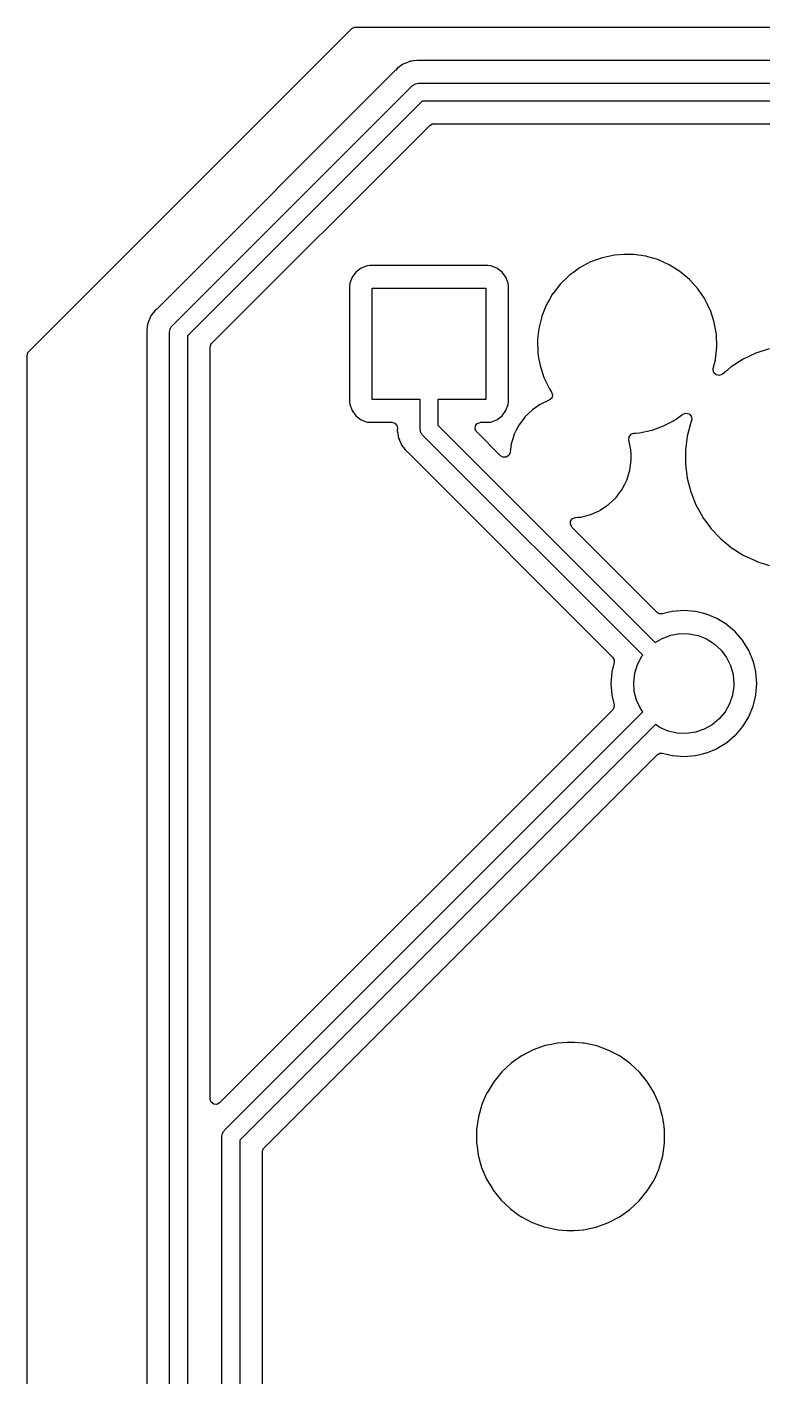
# Model space of a CAD drawing. Extents: x 3.12 to 9.98, y -5.38 to -1.32.
# Drawn here: x 3.12 to 3.77, y -2.613 to -1.42 of the extents above; entities that cross this region are included whole.
import ezdxf

# ---------------------------------------------------------------- set-up
doc = ezdxf.new("R2010")
doc.units = 0
doc.header["$MEASUREMENT"] = 0
doc.layers.add('BLACK', color=7, linetype='CONTINUOUS')

msp = doc.modelspace()

# ---------------------------------------------------------------- linework, layer by layer
at = {"layer": 'BLACK', "linetype": 'CONTINUOUS'}
for p, q in [((3.12147, -1.70684), (3.40684, -1.42147)), ((3.40684, -1.42147), (3.40929, -1.42013)), ((3.40929, -1.42013), (3.41035, -1.42002)), ((3.41035, -1.42002), (5.6972, -1.42002)), ((3.4511, -1.45354), (3.44935, -1.45489)), ((3.45134, -1.45336), (3.4511, -1.45354)), ((3.4511, -1.45354), (3.4511, -1.45354)), ((3.45162, -1.45324), (3.45134, -1.45336)), ((3.45171, -1.45319), (3.45162, -1.45324)), ((3.45229, -1.45287), (3.45171, -1.45319)), ((3.45238, -1.45282), (3.45229, -1.45287)), ((3.45263, -1.45265), (3.45238, -1.45282)), ((3.45291, -1.45254), (3.45263, -1.45265)), ((3.45466, -1.45188), (3.45291, -1.45254)), ((3.45291, -1.45254), (3.45291, -1.45254)), ((3.45498, -1.45176), (3.45466, -1.45188)), ((3.45522, -1.45166), (3.45498, -1.45176)), ((3.45752, -1.45065), (3.45522, -1.45166)), ((3.45782, -1.4506), (3.45752, -1.45065)), ((3.45792, -1.45057), (3.45782, -1.4506)), ((3.45856, -1.45039), (3.45792, -1.45057)), ((3.45866, -1.45037), (3.45856, -1.45039)), ((3.45894, -1.45026), (3.45866, -1.45037)), ((3.46144, -1.44996), (3.45894, -1.45026)), ((3.4617, -1.44992), (3.46144, -1.44996)), ((3.46417, -1.44949), (3.4617, -1.44992)), ((3.46447, -1.44951), (3.46417, -1.44949)), ((3.46645, -1.44964), (3.46447, -1.44951)), ((3.46447, -1.44951), (3.46447, -1.44951)), ((3.46678, -1.44965), (3.46645, -1.44964)), ((4.15158, -1.44965), (3.46678, -1.44965)), ((3.44524, -1.45851), (3.23482, -1.66892)), ((3.44543, -1.4583), (3.44524, -1.45851)), ((3.44706, -1.45647), (3.44543, -1.4583)), ((3.44914, -1.45505), (3.44706, -1.45647)), ((3.44935, -1.45489), (3.44914, -1.45505)), ((3.24817, -1.68388), (3.46009, -1.47197)), ((3.46009, -1.47197), (3.4612, -1.47127)), ((3.4612, -1.47127), (3.46223, -1.47045)), ((3.46223, -1.47045), (3.46267, -1.47035)), ((3.46267, -1.47035), (3.46306, -1.47011)), ((3.46306, -1.47011), (3.46436, -1.46997)), ((3.46436, -1.46997), (3.46564, -1.46967)), ((3.46564, -1.46967), (4.15256, -1.46967)), ((3.46891, -1.48542), (3.26162, -1.69271)), ((4.14929, -1.48542), (3.46891, -1.48542)), ((3.28309, -1.69955), (3.47575, -1.50689)), ((3.47575, -1.50689), (3.4782, -1.50556)), ((3.4782, -1.50556), (3.47925, -1.50544)), ((3.47925, -1.50544), (4.13894, -1.50544)), ((3.63897, -1.6215), (3.62815, -1.6238)), ((3.63914, -1.62149), (3.63897, -1.6215)), ((3.64715, -1.62093), (3.63914, -1.62149)), ((3.63914, -1.62149), (3.63914, -1.62149)), ((3.64724, -1.62093), (3.64715, -1.62093)), ((3.64715, -1.62093), (3.64715, -1.62093)), ((3.65553, -1.62093), (3.64724, -1.62093)), ((3.66226, -1.62187), (3.65553, -1.62093)), ((3.41509, -1.63305), (3.4105, -1.63649)), ((3.42046, -1.63103), (3.41509, -1.63305)), ((3.42291, -1.63077), (3.42046, -1.63103)), ((3.52709, -1.63077), (3.42291, -1.63077)), ((3.52954, -1.63103), (3.52709, -1.63077)), ((3.53491, -1.63305), (3.52954, -1.63103)), ((3.5395, -1.63649), (3.53491, -1.63305)), ((3.60785, -1.63288), (3.6025, -1.63677)), ((3.60799, -1.63278), (3.60785, -1.63288)), ((3.60785, -1.63288), (3.60785, -1.63288)), ((3.61776, -1.62759), (3.60799, -1.63278)), ((3.61792, -1.62753), (3.61776, -1.62759)), ((3.62799, -1.62386), (3.61792, -1.62753)), ((3.61792, -1.62753), (3.61792, -1.62753)), ((3.62815, -1.6238), (3.62799, -1.62386)), ((3.62799, -1.62386), (3.62799, -1.62386)), ((3.66631, -1.62244), (3.66226, -1.62187)), ((3.66648, -1.62246), (3.66631, -1.62244)), ((3.66631, -1.62244), (3.66631, -1.62244)), ((3.66665, -1.62251), (3.66648, -1.62246)), ((3.66828, -1.62298), (3.66665, -1.62251)), ((3.66665, -1.62251), (3.66665, -1.62251)), ((3.67711, -1.62551), (3.66828, -1.62298)), ((3.68721, -1.63001), (3.67711, -1.62551)), ((3.69659, -1.63587), (3.68721, -1.63001)), ((3.40706, -1.64107), (3.40505, -1.64644)), ((3.4105, -1.63649), (3.40706, -1.64107)), ((3.54294, -1.64107), (3.5395, -1.63649)), ((3.54495, -1.64644), (3.54294, -1.64107)), ((3.59748, -1.64079), (3.59109, -1.64696)), ((3.59892, -1.6394), (3.59748, -1.64079)), ((3.59905, -1.63928), (3.59892, -1.6394)), ((3.59892, -1.6394), (3.59892, -1.6394)), ((3.6025, -1.63677), (3.59905, -1.63928)), ((3.70506, -1.64298), (3.69659, -1.63587)), ((3.71246, -1.6512), (3.70506, -1.64298)), ((3.40505, -1.64644), (3.40478, -1.64889)), ((3.40478, -1.64889), (3.40478, -1.75111)), ((3.4248, -1.74921), (3.4248, -1.65079)), ((3.4248, -1.65079), (3.5252, -1.65079)), ((3.5252, -1.65079), (3.5252, -1.74921)), ((3.54522, -1.64889), (3.54495, -1.64644)), ((3.54522, -1.75111), (3.54522, -1.64889)), ((3.5842, -1.65582), (3.58131, -1.66082)), ((3.58428, -1.65567), (3.5842, -1.65582)), ((3.5842, -1.65582), (3.5842, -1.65582)), ((3.59109, -1.64696), (3.58428, -1.65567)), ((3.71539, -1.65554), (3.71246, -1.6512)), ((3.71855, -1.66022), (3.71539, -1.65554)), ((3.23458, -1.66915), (3.23286, -1.67065)), ((3.23482, -1.66892), (3.23458, -1.66915)), ((3.57875, -1.66525), (3.57461, -1.6755)), ((3.58131, -1.66082), (3.57875, -1.66525)), ((3.71865, -1.66037), (3.71855, -1.66022)), ((3.71855, -1.66022), (3.71855, -1.66022)), ((3.72096, -1.6651), (3.71865, -1.66037)), ((3.72338, -1.67006), (3.72096, -1.6651)), ((3.22684, -1.68144), (3.22666, -1.68208)), ((3.22687, -1.68134), (3.22684, -1.68144)), ((3.22693, -1.68105), (3.22687, -1.68134)), ((3.22796, -1.67876), (3.22693, -1.68105)), ((3.22806, -1.67852), (3.22796, -1.67876)), ((3.22887, -1.67645), (3.22806, -1.67852)), ((3.22898, -1.67617), (3.22887, -1.67645)), ((3.22887, -1.67645), (3.22887, -1.67645)), ((3.22915, -1.67593), (3.22898, -1.67617)), ((3.2292, -1.67584), (3.22915, -1.67593)), ((3.22953, -1.67526), (3.2292, -1.67584)), ((3.22958, -1.67517), (3.22953, -1.67526)), ((3.22971, -1.6749), (3.22958, -1.67517)), ((3.23126, -1.67292), (3.22971, -1.6749)), ((3.23141, -1.67271), (3.23126, -1.67292)), ((3.23168, -1.67233), (3.23141, -1.67271)), ((3.23286, -1.67065), (3.23168, -1.67233)), ((3.57457, -1.67567), (3.57219, -1.68521)), ((3.57461, -1.6755), (3.57457, -1.67567)), ((3.57457, -1.67567), (3.57457, -1.67567)), ((3.7235, -1.67031), (3.72338, -1.67006)), ((3.72691, -1.68082), (3.7235, -1.67031)), ((3.72694, -1.68099), (3.72691, -1.68082)), ((3.7285, -1.68985), (3.72694, -1.68099)), ((3.22616, -1.68521), (3.2257, -1.68769)), ((3.2257, -1.68769), (3.22572, -1.68799)), ((3.22572, -1.68799), (3.22572, -1.68799)), ((3.22572, -1.68799), (3.22584, -1.69014)), ((3.22584, -1.69014), (3.22585, -1.69042)), ((3.22585, -1.69042), (3.22585, -3.3526)), ((3.2262, -1.68496), (3.22616, -1.68521)), ((3.22649, -1.68276), (3.2262, -1.68496)), ((3.22653, -1.68246), (3.22649, -1.68276)), ((3.22649, -1.68276), (3.22649, -1.68276)), ((3.22663, -1.68219), (3.22653, -1.68246)), ((3.22666, -1.68208), (3.22663, -1.68219)), ((3.24587, -1.68944), (3.24616, -1.68816)), ((3.24587, -3.35374), (3.24587, -1.68944)), ((3.24616, -1.68816), (3.24631, -1.68685)), ((3.24631, -1.68685), (3.24655, -1.68647)), ((3.24655, -1.68647), (3.24665, -1.68602)), ((3.24665, -1.68602), (3.24747, -1.685)), ((3.24747, -1.685), (3.24817, -1.68388)), ((3.26162, -1.69271), (3.26162, -3.35048)), ((3.57192, -1.68641), (3.57095, -1.69566)), ((3.57194, -1.68624), (3.57192, -1.68641)), ((3.57192, -1.68641), (3.57192, -1.68641)), ((3.57219, -1.68521), (3.57194, -1.68624)), ((3.72883, -1.69171), (3.7285, -1.68985)), ((3.72884, -1.69189), (3.72883, -1.69171)), ((3.7292, -1.70224), (3.72884, -1.69189)), ((3.72884, -1.69189), (3.72884, -1.69189)), ((3.28164, -1.70306), (3.28242, -1.70038)), ((3.28164, -2.36694), (3.28164, -1.70306)), ((3.28242, -1.70038), (3.28309, -1.69955)), ((3.57095, -1.69566), (3.57078, -1.69723)), ((3.57078, -1.69723), (3.57079, -1.69741)), ((3.57079, -1.69741), (3.57079, -1.69741)), ((3.57079, -1.69741), (3.57114, -1.70767)), ((3.7281, -1.71343), (3.7292, -1.70294)), ((3.72922, -1.70277), (3.7292, -1.70224)), ((3.7292, -1.70294), (3.72922, -1.70277)), ((3.7292, -1.70294), (3.7292, -1.70294)), ((3.77545, -1.70439), (3.76366, -1.70822)), ((3.12002, -1.71035), (3.12081, -1.70767)), ((3.12002, -5.08965), (3.12002, -1.71035)), ((3.12081, -1.70767), (3.12147, -1.70684)), ((3.57114, -1.70767), (3.57117, -1.70829)), ((3.57117, -1.70829), (3.5712, -1.70846)), ((3.5712, -1.70846), (3.5712, -1.70846)), ((3.5712, -1.70846), (3.57213, -1.71376)), ((3.57213, -1.71376), (3.57309, -1.71918)), ((3.7261, -1.72166), (3.72802, -1.71393)), ((3.72802, -1.71393), (3.72806, -1.71376)), ((3.72802, -1.71393), (3.72802, -1.71393)), ((3.72806, -1.71376), (3.7281, -1.71343)), ((3.75244, -1.7135), (3.74198, -1.72014)), ((3.75258, -1.71343), (3.75244, -1.7135)), ((3.75259, -1.71343), (3.75258, -1.71343)), ((3.76352, -1.70828), (3.75259, -1.71343)), ((3.76366, -1.70822), (3.76352, -1.70828)), ((3.76352, -1.70828), (3.76352, -1.70828)), ((3.57309, -1.71918), (3.5765, -1.72969)), ((3.72595, -1.72274), (3.7261, -1.72166)), ((3.72668, -1.72544), (3.72595, -1.72274)), ((3.72875, -1.72732), (3.72668, -1.72544)), ((3.7315, -1.72778), (3.72875, -1.72732)), ((3.73407, -1.72668), (3.7315, -1.72778)), ((3.73671, -1.7245), (3.73407, -1.72668)), ((3.74198, -1.72014), (3.73671, -1.7245)), ((3.5765, -1.72969), (3.58135, -1.73963)), ((3.58135, -1.73963), (3.58145, -1.73978)), ((3.58145, -1.73978), (3.58145, -1.73978)), ((3.58145, -1.73978), (3.58327, -1.74247)), ((3.40478, -1.75111), (3.40505, -1.75356)), ((3.46713, -1.74921), (3.4248, -1.74921)), ((3.46713, -1.775), (3.46713, -1.74921)), ((3.5252, -1.74921), (3.48287, -1.74921)), ((3.48287, -1.74921), (3.48287, -1.77174)), ((3.54495, -1.75356), (3.54522, -1.75111)), ((3.58119, -1.74977), (3.57388, -1.75307)), ((3.58339, -1.74784), (3.58119, -1.74977)), ((3.58327, -1.74247), (3.58411, -1.74514)), ((3.58411, -1.74514), (3.58339, -1.74784)), ((3.40505, -1.75356), (3.40706, -1.75893)), ((3.40706, -1.75893), (3.4105, -1.76351)), ((3.4105, -1.76351), (3.41509, -1.76695)), ((3.53491, -1.76695), (3.5395, -1.76351)), ((3.5395, -1.76351), (3.54294, -1.75893)), ((3.54294, -1.75893), (3.54495, -1.75356)), ((3.55965, -1.76458), (3.55545, -1.77022)), ((3.55977, -1.76441), (3.55965, -1.76458)), ((3.56634, -1.75814), (3.55977, -1.76441)), ((3.57272, -1.75385), (3.56634, -1.75814)), ((3.5737, -1.75318), (3.57272, -1.75385)), ((3.57388, -1.75307), (3.5737, -1.75318)), ((3.5737, -1.75318), (3.5737, -1.75318)), ((3.69284, -1.76662), (3.69888, -1.76223)), ((3.69888, -1.76223), (3.69926, -1.76195)), ((3.69926, -1.76195), (3.7019, -1.76101)), ((3.7019, -1.76101), (3.70462, -1.76164)), ((3.70462, -1.76164), (3.70657, -1.76365)), ((3.70657, -1.76365), (3.70712, -1.76639)), ((3.41509, -1.76695), (3.42046, -1.76897)), ((3.42046, -1.76897), (3.42291, -1.76923)), ((3.42291, -1.76923), (3.44212, -1.76923)), ((3.44212, -1.76923), (3.44481, -1.77002)), ((3.44481, -1.77002), (3.44664, -1.77213)), ((3.44664, -1.77213), (3.44707, -1.77453)), ((3.44707, -1.77453), (3.44694, -1.77647)), ((3.44694, -1.77647), (3.44699, -1.77676)), ((3.44699, -1.77676), (3.44699, -1.77676)), ((3.44699, -1.77676), (3.44737, -1.77895)), ((3.46742, -1.77628), (3.46713, -1.775)), ((3.46756, -1.77759), (3.46742, -1.77628)), ((3.48287, -1.77174), (3.67483, -1.9637)), ((3.51581, -1.77525), (3.51601, -1.77246)), ((3.51715, -1.7777), (3.51581, -1.77525)), ((3.51601, -1.77246), (3.51768, -1.77022)), ((3.51768, -1.77022), (3.5203, -1.76924)), ((3.5203, -1.76924), (3.52066, -1.76923)), ((3.52066, -1.76923), (3.52709, -1.76923)), ((3.52709, -1.76923), (3.52954, -1.76897)), ((3.52954, -1.76897), (3.53491, -1.76695)), ((3.5521, -1.77612), (3.55023, -1.77979)), ((3.55395, -1.77247), (3.5521, -1.77612)), ((3.55435, -1.7717), (3.55395, -1.77247)), ((3.55545, -1.77022), (3.55435, -1.7717)), ((3.66103, -1.7785), (3.67185, -1.7762)), ((3.67185, -1.7762), (3.67201, -1.77614)), ((3.67201, -1.77614), (3.68208, -1.77247)), ((3.67201, -1.77614), (3.67201, -1.77614)), ((3.68208, -1.77247), (3.68224, -1.77241)), ((3.68208, -1.77247), (3.68208, -1.77247)), ((3.68224, -1.77241), (3.69201, -1.76722)), ((3.69201, -1.76722), (3.69284, -1.76662)), ((3.70612, -1.7695), (3.70303, -1.7815)), ((3.70679, -1.76779), (3.70612, -1.7695)), ((3.70712, -1.76639), (3.70679, -1.76779)), ((3.44737, -1.77895), (3.44741, -1.77921)), ((3.44741, -1.77921), (3.44771, -1.7817)), ((3.44771, -1.7817), (3.44782, -1.78198)), ((3.44782, -1.78198), (3.44784, -1.78208)), ((3.44784, -1.78208), (3.44802, -1.78273)), ((3.44802, -1.78273), (3.44805, -1.78283)), ((3.44805, -1.78283), (3.4481, -1.78312)), ((3.4481, -1.78312), (3.44882, -1.78477)), ((3.44882, -1.78477), (3.44911, -1.78543)), ((3.44911, -1.78543), (3.44921, -1.78567)), ((3.44921, -1.78567), (3.4501, -1.78802)), ((3.4501, -1.78802), (3.45027, -1.78826)), ((3.45027, -1.78826), (3.45032, -1.78836)), ((3.45032, -1.78836), (3.45064, -1.78894)), ((3.4678, -1.77797), (3.46756, -1.77759)), ((3.4679, -1.77841), (3.4678, -1.77797)), ((3.46872, -1.77944), (3.4679, -1.77841)), ((3.46942, -1.78056), (3.46872, -1.77944)), ((3.66372, -1.97485), (3.46942, -1.78056)), ((3.53814, -1.79869), (3.51715, -1.7777)), ((3.54754, -1.78847), (3.54662, -1.79541)), ((3.5476, -1.78827), (3.54754, -1.78847)), ((3.54901, -1.78372), (3.5476, -1.78826)), ((3.5476, -1.78826), (3.5476, -1.78827)), ((3.55023, -1.77979), (3.54901, -1.78372)), ((3.6515, -1.78481), (3.65172, -1.78203)), ((3.65331, -1.79345), (3.6515, -1.78481)), ((3.65172, -1.78203), (3.65341, -1.7798)), ((3.65341, -1.7798), (3.65601, -1.77885)), ((3.65601, -1.77885), (3.65777, -1.77872)), ((3.65777, -1.77872), (3.66086, -1.77851)), ((3.66086, -1.77851), (3.66103, -1.7785)), ((3.66086, -1.77851), (3.66086, -1.77851)), ((3.70303, -1.7815), (3.70148, -1.7938)), ((3.45064, -1.78894), (3.45069, -1.78903)), ((3.45069, -1.78903), (3.45081, -1.7893)), ((3.45081, -1.7893), (3.4523, -1.79124)), ((3.4523, -1.79124), (3.45235, -1.7913)), ((3.45235, -1.7913), (3.4525, -1.79151)), ((3.4525, -1.79151), (3.45375, -1.79334)), ((3.45375, -1.79334), (3.45375, -1.79334)), ((3.45375, -1.79334), (3.45392, -1.79358)), ((3.45392, -1.79358), (3.45415, -1.79378)), ((3.45415, -1.79378), (3.45415, -1.79378)), ((3.45415, -1.79378), (3.45575, -1.79521)), ((3.45575, -1.79521), (3.45596, -1.79541)), ((3.45596, -1.79541), (3.6371, -1.97655)), ((3.5403, -1.79996), (3.53814, -1.79869)), ((3.5431, -1.79993), (3.5403, -1.79996)), ((3.54543, -1.79839), (3.5431, -1.79993)), ((3.54656, -1.79583), (3.54543, -1.79839)), ((3.54662, -1.79541), (3.54656, -1.79583)), ((3.65346, -1.79726), (3.65331, -1.79345)), ((3.65356, -1.8), (3.65346, -1.79726)), ((3.65365, -1.80253), (3.65356, -1.8)), ((3.70148, -1.7938), (3.70148, -1.8062)), ((3.65131, -1.81523), (3.6524, -1.81174)), ((3.6524, -1.81173), (3.65246, -1.81153)), ((3.6524, -1.81174), (3.6524, -1.81173)), ((3.65246, -1.81153), (3.65365, -1.80253)), ((3.70148, -1.8062), (3.70303, -1.8185)), ((3.64565, -1.8283), (3.64787, -1.82393)), ((3.64787, -1.82393), (3.64967, -1.8204)), ((3.64967, -1.8204), (3.64977, -1.82021)), ((3.64967, -1.8204), (3.64967, -1.8204)), ((3.64977, -1.82021), (3.65131, -1.81523)), ((3.70303, -1.8185), (3.70612, -1.8305)), ((3.63366, -1.84186), (3.64023, -1.83559)), ((3.64023, -1.83559), (3.64384, -1.83073)), ((3.64384, -1.83073), (3.64553, -1.82847)), ((3.64553, -1.82847), (3.64565, -1.8283)), ((3.64553, -1.82847), (3.64553, -1.82847)), ((3.70612, -1.8305), (3.71068, -1.84203)), ((3.61803, -1.85058), (3.62593, -1.84702)), ((3.62593, -1.84702), (3.62612, -1.84693)), ((3.62612, -1.84693), (3.6263, -1.84682)), ((3.6263, -1.84682), (3.63095, -1.84368)), ((3.6263, -1.84682), (3.6263, -1.84682)), ((3.63095, -1.84368), (3.63366, -1.84186)), ((3.71068, -1.84203), (3.71076, -1.84217)), ((3.71076, -1.84217), (3.71076, -1.84217)), ((3.71076, -1.84217), (3.71644, -1.85251)), ((3.5999, -1.85934), (3.6001, -1.85655)), ((3.60124, -1.8618), (3.5999, -1.85934)), ((3.6001, -1.85655), (3.60178, -1.85432)), ((3.60178, -1.85432), (3.60433, -1.85335)), ((3.60433, -1.85335), (3.60673, -1.85314)), ((3.60673, -1.85314), (3.60884, -1.85296)), ((3.60884, -1.85296), (3.60905, -1.85295)), ((3.60884, -1.85296), (3.60884, -1.85296)), ((3.60905, -1.85295), (3.60925, -1.85289)), ((3.60925, -1.85289), (3.61764, -1.85072)), ((3.60925, -1.85289), (3.60925, -1.85289)), ((3.61764, -1.85072), (3.61784, -1.85066)), ((3.61764, -1.85072), (3.61764, -1.85072)), ((3.61784, -1.85066), (3.61803, -1.85058)), ((3.61803, -1.85058), (3.61803, -1.85058)), ((3.71644, -1.85251), (3.71665, -1.85289)), ((3.71665, -1.85289), (3.71923, -1.85644)), ((3.71923, -1.85644), (3.72287, -1.86145)), ((3.67655, -1.9371), (3.60124, -1.8618)), ((3.72287, -1.86145), (3.72394, -1.86292)), ((3.72394, -1.86292), (3.73243, -1.87196)), ((3.73243, -1.87196), (3.74198, -1.87986)), ((3.74198, -1.87986), (3.75244, -1.8865)), ((3.75244, -1.8865), (3.75258, -1.88657)), ((3.75258, -1.88657), (3.75259, -1.88657)), ((3.75259, -1.88657), (3.76352, -1.89172)), ((3.76352, -1.89172), (3.76352, -1.89172)), ((3.76352, -1.89172), (3.76366, -1.89178)), ((3.76366, -1.89178), (3.77545, -1.89561)), ((3.67842, -1.93827), (3.67655, -1.9371)), ((3.68121, -1.93841), (3.67842, -1.93827)), ((3.6813, -1.93839), (3.68121, -1.93841)), ((3.68327, -1.93792), (3.6813, -1.93839)), ((3.68973, -1.93637), (3.68327, -1.93792)), ((3.68991, -1.93633), (3.68973, -1.93637)), ((3.68973, -1.93637), (3.68973, -1.93637)), ((3.7, -1.93553), (3.68991, -1.93633)), ((3.71009, -1.93633), (3.7, -1.93553)), ((3.71027, -1.93637), (3.71009, -1.93633)), ((3.71647, -1.93786), (3.71027, -1.93637)), ((3.71027, -1.93637), (3.71027, -1.93637)), ((3.71992, -1.93869), (3.71647, -1.93786)), ((3.7201, -1.93876), (3.71992, -1.93869)), ((3.72909, -1.94248), (3.7201, -1.93876)), ((3.7201, -1.93876), (3.7201, -1.93876)), ((3.72927, -1.94256), (3.72909, -1.94248)), ((3.72909, -1.94248), (3.72909, -1.94248)), ((3.73789, -1.94784), (3.72927, -1.94256)), ((3.73804, -1.94797), (3.73789, -1.94784)), ((3.74289, -1.95212), (3.73804, -1.94797)), ((3.73804, -1.94797), (3.73804, -1.94797)), ((3.74486, -1.95379), (3.74289, -1.95212)), ((3.74559, -1.95441), (3.74486, -1.95379)), ((3.74571, -1.95456), (3.74559, -1.95441)), ((3.75203, -1.96196), (3.74571, -1.95456)), ((3.67483, -1.9637), (3.68095, -1.96006)), ((3.68095, -1.96006), (3.68855, -1.95726)), ((3.68855, -1.95726), (3.69653, -1.95589)), ((3.69653, -1.95589), (3.70463, -1.95599)), ((3.70463, -1.95599), (3.71257, -1.95757)), ((3.71257, -1.95757), (3.72009, -1.96057)), ((3.72009, -1.96057), (3.72694, -1.96489)), ((3.72694, -1.96489), (3.73288, -1.97039)), ((3.75216, -1.96211), (3.75203, -1.96196)), ((3.75203, -1.96196), (3.75203, -1.96196)), ((3.75744, -1.97073), (3.75216, -1.96211)), ((3.6371, -1.97655), (3.63844, -1.979)), ((3.63844, -1.979), (3.63841, -1.98121)), ((3.65912, -1.98307), (3.66289, -1.9759)), ((3.66289, -1.9759), (3.66372, -1.97485)), ((3.73288, -1.97039), (3.73773, -1.97688)), ((3.73773, -1.97688), (3.74131, -1.98414)), ((3.75752, -1.97091), (3.75744, -1.97073)), ((3.7598, -1.97642), (3.75752, -1.97091)), ((3.75752, -1.97091), (3.75752, -1.97091)), ((3.76131, -1.98008), (3.7598, -1.97642)), ((3.63633, -1.98991), (3.63553, -2)), ((3.63637, -1.98973), (3.63633, -1.98991)), ((3.63841, -1.98121), (3.63637, -1.98973)), ((3.63637, -1.98973), (3.63637, -1.98973)), ((3.65577, -1.99884), (3.65672, -1.9908)), ((3.65672, -1.9908), (3.65912, -1.98307)), ((3.74131, -1.98414), (3.74351, -1.99194)), ((3.76202, -1.98301), (3.76131, -1.98008)), ((3.76363, -1.98973), (3.76202, -1.98301)), ((3.76367, -1.98991), (3.76363, -1.98973)), ((3.76363, -1.98973), (3.76363, -1.98973)), ((3.76447, -2), (3.76367, -1.98991)), ((3.63553, -2), (3.63633, -2.01009)), ((3.65629, -2.00692), (3.65577, -1.99884)), ((3.74419, -2.00232), (3.74303, -2.01033)), ((3.74351, -1.99194), (3.74425, -2)), ((3.74425, -2), (3.74419, -2.00232)), ((3.76367, -2.01009), (3.76447, -2)), ((3.63633, -2.01009), (3.63637, -2.01027)), ((3.63637, -2.01027), (3.63637, -2.01027)), ((3.63637, -2.01027), (3.63841, -2.01879)), ((3.65829, -2.01477), (3.65629, -2.00692)), ((3.66168, -2.02212), (3.65829, -2.01477)), ((3.74303, -2.01033), (3.74042, -2.018)), ((3.76214, -2.01647), (3.76363, -2.01027)), ((3.76363, -2.01027), (3.76367, -2.01009)), ((3.76363, -2.01027), (3.76363, -2.01027)), ((3.6371, -2.02345), (3.2901, -2.37045)), ((3.29443, -2.39443), (3.66377, -2.02509)), ((3.63827, -2.02158), (3.6371, -2.02345)), ((3.63841, -2.01879), (3.63827, -2.02158)), ((3.66377, -2.02509), (3.66168, -2.02212)), ((3.73647, -2.02506), (3.73129, -2.03129)), ((3.74042, -2.018), (3.73647, -2.02506)), ((3.75744, -2.02927), (3.76131, -2.01992)), ((3.76131, -2.01992), (3.76214, -2.01647)), ((3.67491, -2.03623), (3.30787, -2.40326)), ((3.67889, -2.03889), (3.67491, -2.03623)), ((3.68633, -2.04208), (3.67889, -2.03889)), ((3.72506, -2.03647), (3.718, -2.04042)), ((3.73129, -2.03129), (3.72506, -2.03647)), ((3.74621, -2.04486), (3.75203, -2.03804)), ((3.75203, -2.03804), (3.75216, -2.03789)), ((3.75203, -2.03804), (3.75203, -2.03804)), ((3.75216, -2.03789), (3.75744, -2.02927)), ((3.69422, -2.04387), (3.68633, -2.04208)), ((3.70232, -2.04419), (3.69422, -2.04387)), ((3.71033, -2.04303), (3.70232, -2.04419)), ((3.718, -2.04042), (3.71033, -2.04303)), ((3.73804, -2.05203), (3.74544, -2.04571)), ((3.74544, -2.04571), (3.74559, -2.04559)), ((3.74559, -2.04559), (3.74621, -2.04486)), ((3.32935, -2.4101), (3.67655, -2.0629)), ((3.67655, -2.0629), (3.679, -2.06156)), ((3.679, -2.06156), (3.68121, -2.06159)), ((3.68121, -2.06159), (3.68973, -2.06363)), ((3.71027, -2.06363), (3.71647, -2.06214)), ((3.71647, -2.06214), (3.71992, -2.06131)), ((3.71992, -2.06131), (3.7201, -2.06124)), ((3.7201, -2.06124), (3.72909, -2.05752)), ((3.72909, -2.05752), (3.72927, -2.05744)), ((3.72909, -2.05752), (3.72909, -2.05752)), ((3.72927, -2.05744), (3.73789, -2.05216)), ((3.73789, -2.05216), (3.73804, -2.05203)), ((3.73804, -2.05203), (3.73804, -2.05203)), ((3.68973, -2.06363), (3.68973, -2.06363)), ((3.68973, -2.06363), (3.68991, -2.06367)), ((3.68991, -2.06367), (3.7, -2.06447)), ((3.7, -2.06447), (3.71009, -2.06367)), ((3.71009, -2.06367), (3.71027, -2.06363)), ((3.71027, -2.06363), (3.71027, -2.06363)), ((3.56696, -2.32364), (3.5569, -2.32883)), ((3.57762, -2.31986), (3.56696, -2.32364)), ((3.58317, -2.31871), (3.57762, -2.31986)), ((3.58854, -2.3176), (3.58317, -2.31871)), ((3.58871, -2.31756), (3.58854, -2.3176)), ((3.58854, -2.3176), (3.58854, -2.3176)), ((3.58888, -2.31755), (3.58871, -2.31756)), ((3.59707, -2.31699), (3.58888, -2.31755)), ((3.58888, -2.31755), (3.58888, -2.31755)), ((3.59715, -2.31699), (3.59707, -2.31699)), ((3.59707, -2.31699), (3.59707, -2.31699)), ((3.60328, -2.31699), (3.59715, -2.31699)), ((3.60337, -2.317), (3.60328, -2.31699)), ((3.61093, -2.31759), (3.60337, -2.317)), ((3.60337, -2.317), (3.60337, -2.317)), ((3.61215, -2.31769), (3.61093, -2.31759)), ((3.62321, -2.3201), (3.61215, -2.31769)), ((3.63384, -2.32399), (3.62321, -2.3201)), ((3.64207, -2.32835), (3.63384, -2.32399)), ((3.54764, -2.33534), (3.53935, -2.34304)), ((3.55636, -2.3292), (3.54764, -2.33534)), ((3.55676, -2.32893), (3.55636, -2.3292)), ((3.5569, -2.32883), (3.55676, -2.32893)), ((3.55676, -2.32893), (3.55676, -2.32893)), ((3.64299, -2.32883), (3.64207, -2.32835)), ((3.64385, -2.32928), (3.64299, -2.32883)), ((3.65304, -2.33589), (3.64385, -2.32928)), ((3.66125, -2.34368), (3.65304, -2.33589)), ((3.53935, -2.34304), (3.53218, -2.3518)), ((3.66832, -2.35251), (3.66125, -2.34368)), ((3.53218, -2.3518), (3.52626, -2.36145)), ((3.66841, -2.35266), (3.66832, -2.35251)), ((3.67003, -2.35536), (3.66841, -2.35266)), ((3.66841, -2.35266), (3.66841, -2.35266)), ((3.67414, -2.36223), (3.67003, -2.35536)), ((3.28165, -2.3673), (3.28164, -2.36694)), ((3.28262, -2.36991), (3.28165, -2.3673)), ((3.28486, -2.37159), (3.28262, -2.36991)), ((3.28765, -2.37179), (3.28486, -2.37159)), ((3.2901, -2.37045), (3.28765, -2.37179)), ((3.52171, -2.37182), (3.51861, -2.3827)), ((3.52385, -2.36694), (3.52171, -2.37182)), ((3.52619, -2.36161), (3.52385, -2.36694)), ((3.52626, -2.36145), (3.52619, -2.36161)), ((3.52619, -2.36161), (3.52619, -2.36161)), ((3.6742, -2.36238), (3.67414, -2.36223)), ((3.67813, -2.37159), (3.6742, -2.36238)), ((3.6742, -2.36238), (3.6742, -2.36238)), ((3.67858, -2.37264), (3.67813, -2.37159)), ((3.68156, -2.38355), (3.67858, -2.37264)), ((3.51861, -2.3827), (3.51702, -2.39391)), ((3.68159, -2.38372), (3.68156, -2.38355)), ((3.68232, -2.38931), (3.68159, -2.38372)), ((3.29281, -2.39701), (3.29291, -2.39657)), ((3.29291, -2.39657), (3.29373, -2.39555)), ((3.29373, -2.39555), (3.29443, -2.39443)), ((3.51702, -2.39408), (3.51699, -2.4)), ((3.51702, -2.39391), (3.51702, -2.39407)), ((3.51702, -2.39407), (3.51702, -2.39408)), ((3.68255, -2.39102), (3.68232, -2.38931)), ((3.68304, -2.39478), (3.68255, -2.39102)), ((3.68301, -2.4), (3.68304, -2.39494)), ((3.68304, -2.39494), (3.68304, -2.39478)), ((3.68304, -2.39494), (3.68304, -2.39494)), ((3.29213, -2.39999), (3.29242, -2.3987)), ((3.29213, -3.2), (3.29213, -2.39999)), ((3.29242, -2.3987), (3.29257, -2.3974)), ((3.29257, -2.3974), (3.29281, -2.39701)), ((3.30787, -2.40326), (3.30787, -3.19674)), ((3.51699, -2.4), (3.51696, -2.40522)), ((3.51696, -2.40522), (3.51698, -2.40539)), ((3.51698, -2.40539), (3.51748, -2.40919)), ((3.51698, -2.40539), (3.51698, -2.40539)), ((3.68236, -2.41049), (3.68298, -2.40609)), ((3.68298, -2.40609), (3.68299, -2.40539)), ((3.68299, -2.40539), (3.68301, -2.4)), ((3.32789, -2.41361), (3.32868, -2.41093)), ((3.32789, -3.18639), (3.32789, -2.41361)), ((3.32868, -2.41093), (3.32935, -2.4101)), ((3.51748, -2.40919), (3.51844, -2.41645)), ((3.51844, -2.41645), (3.52142, -2.42736)), ((3.67829, -2.42818), (3.68139, -2.4173)), ((3.68139, -2.4173), (3.68236, -2.41049)), ((3.52142, -2.42736), (3.52152, -2.42759)), ((3.52152, -2.42759), (3.52505, -2.43587)), ((3.67607, -2.43324), (3.67822, -2.42834)), ((3.67822, -2.42834), (3.67829, -2.42818)), ((3.52505, -2.43587), (3.52586, -2.43777)), ((3.52586, -2.43777), (3.52676, -2.43928)), ((3.52676, -2.43928), (3.53124, -2.44676)), ((3.66782, -2.4482), (3.67374, -2.43855)), ((3.67374, -2.43855), (3.67607, -2.43324)), ((3.53124, -2.44676), (3.53168, -2.44749)), ((3.53168, -2.44749), (3.53875, -2.45632)), ((3.53875, -2.45632), (3.54696, -2.46411)), ((3.66065, -2.45696), (3.66782, -2.4482)), ((3.54696, -2.46411), (3.55445, -2.46949)), ((3.64324, -2.47107), (3.6513, -2.46541)), ((3.6513, -2.46541), (3.65236, -2.46466)), ((3.65236, -2.46466), (3.66065, -2.45696)), ((3.55445, -2.46949), (3.55537, -2.47015)), ((3.55537, -2.47015), (3.55615, -2.47072)), ((3.55615, -2.47072), (3.5563, -2.4708)), ((3.5563, -2.4708), (3.5563, -2.4708)), ((3.5563, -2.4708), (3.55716, -2.47125)), ((3.55716, -2.47125), (3.56616, -2.47601)), ((3.56616, -2.47601), (3.57679, -2.4799)), ((3.57679, -2.4799), (3.58785, -2.48231)), ((3.61826, -2.48099), (3.62238, -2.48014)), ((3.62238, -2.48014), (3.63305, -2.47636)), ((3.63305, -2.47636), (3.6431, -2.47117)), ((3.6431, -2.47117), (3.64324, -2.47107)), ((3.64324, -2.47107), (3.64324, -2.47107)), ((3.58785, -2.48231), (3.58897, -2.4824)), ((3.58897, -2.4824), (3.59663, -2.483)), ((3.59663, -2.483), (3.59663, -2.483)), ((3.59663, -2.483), (3.59672, -2.48301)), ((3.59672, -2.48301), (3.60285, -2.48301)), ((3.60285, -2.48301), (3.60293, -2.48301)), ((3.60293, -2.48301), (3.61112, -2.48245)), ((3.60293, -2.48301), (3.60293, -2.48301)), ((3.61112, -2.48245), (3.61129, -2.48244)), ((3.61112, -2.48245), (3.61112, -2.48245)), ((3.61129, -2.48244), (3.61146, -2.4824)), ((3.61146, -2.4824), (3.61826, -2.48099)), ((3.61146, -2.4824), (3.61146, -2.4824))]:
    msp.add_line(p, q, dxfattribs=at)

doc.saveas('drawing.dxf')
